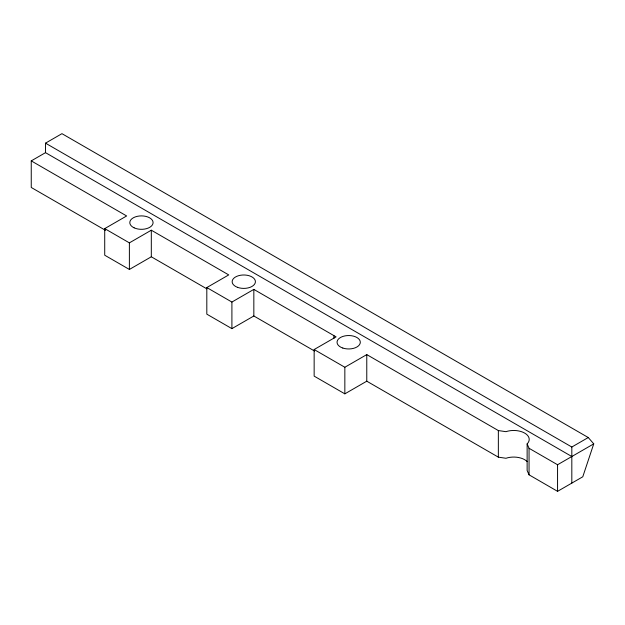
<?xml version="1.0" encoding="UTF-8"?>
<svg xmlns="http://www.w3.org/2000/svg" width="625" height="625" viewBox="0 0 625 625"><rect width="100%" height="100%" fill="white"/><g stroke="black" fill="none" stroke-linecap="round" stroke-linejoin="round"><path stroke-width="0.94" d="M571.82 456.516L45.508 152.656L45.508 143.156L61.953 133.664L588.266 437.531L593.75 443.859L582.781 476.781L557.562 491.336L529.055 474.828L527.133 470.492L527.133 443.906A15.508 8.953 0 0 0 524.672 433.094A15.508 8.953 0 0 0 505.953 431.672L498.352 430.562L366.773 354.602L344.844 367.258L314.148 349.531L314.148 376.125L344.844 393.844L366.773 381.188L498.352 457.156L505.953 458.266A15.508 8.953 0 0 1 527.133 461.539M105.539 230.359L31.25 187.469L31.25 160.883L45.508 152.656M206.859 288.859L151.312 256.789L129.383 269.453L104.719 255.211L104.719 228.617L126.648 215.961L31.25 160.883M104.719 228.617L129.383 242.867L151.312 230.203L228.742 274.906L206.813 287.562L206.813 314.156L231.906 328.641L253.836 315.984L314.5 351.008M206.813 287.562L231.906 302.055L253.836 289.391L336.078 336.875L314.148 349.531M45.508 143.156L571.82 447.023L588.266 437.531M527.133 443.906L529.055 448.289L557.562 464.75L593.75 443.859M571.82 447.023L571.82 483.109M557.562 464.75L557.562 491.336M529.055 448.289L529.055 474.828M498.352 430.562L498.352 457.156M366.773 354.602L366.773 381.188M344.844 367.258L344.844 393.844M333.883 335.609L333.883 338.453M253.836 289.391L253.836 315.984M231.906 302.055L231.906 328.641M151.312 230.203L151.312 256.789M129.383 242.867L129.383 269.453M134.125 227.828A11.633 6.711 0 0 0 152.938 223.656A11.633 6.711 0 0 0 137.281 216.336A11.633 6.711 0 0 0 134.125 227.828M237.43 287.312A11.633 6.711 0 0 0 255.398 282.055A11.633 6.711 0 0 0 238.531 275.703A11.633 6.711 0 0 0 237.43 287.312M342.805 348.047A11.633 6.711 0 0 0 360.312 342.297A11.633 6.711 0 0 0 342.938 336.414A11.633 6.711 0 0 0 342.805 348.047"/></g></svg>
